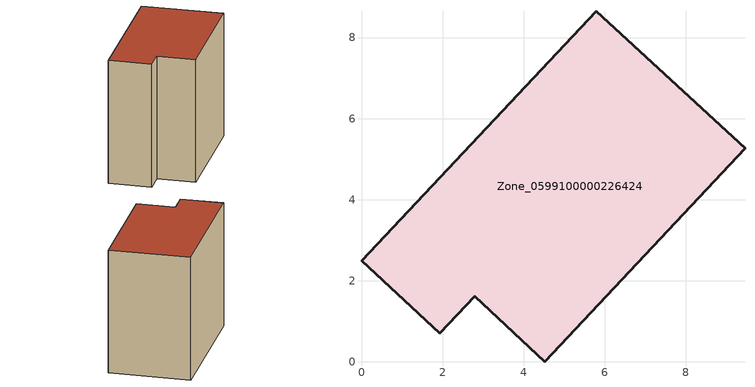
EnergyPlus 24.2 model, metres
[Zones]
Zone_0599100000226424
 floor ground (C_G): 2.79,1.62 1.93,0.7 0,2.5 5.79,8.65 9.46,5.27 4.52,0 z0
 wall outside (C_F): 5.79,8.65 0,2.5 1.93,0.7 2.79,1.62 4.52,0 9.46,5.27 5.79,8.65 z0:7.85
 roof outside (C_R): 4.52,0 9.46,5.27 5.79,8.65 0,2.5 1.93,0.7 2.79,1.62 z7.85
[BUILDING]
Pand.0599100000226424: North Axis=0; Terrain=City; Loads Convergence Tolerance Value=0.04; Temperature Convergence Tolerance Value=0.4; Solar Distribution=FullExterior; Maximum Number of Warmup Days=25; Minimum Number of Warmup Days=1
[Site:Location]
Rotterdam.The.Hague.AP_ZH_NLD Design_Conditions: Latitude=51.96; Longitude=4.45; Time Zone=1; Elevation=-4.5
[SITE:GROUNDTEMPERATURE:BUILDINGSURFACE]
18, 18, 18, 18, 18, 18, 18, 18, 18, 18, 18, 18
[MATERIAL] Thermal Absorptance=0.9; Solar Absorptance=0.7; Visible Absorptance=0.7
Name | Roughness | Thickness | Conductivity | Density | Specific Heat
G.TI.1946 | MediumSmooth | 0.15 | 1 | 540 | 1210
F.TI.1946 | Rough | 0.3 | 0.857143 | 1920 | 840
R.TI.1946 | MediumRough | 0.2 | 0.1 | 1500 | 1000
[CONSTRUCTION]
C_G: G.TI.1946
C_F: F.TI.1946
C_R: R.TI.1946
[ZONE]
Zone_0599100000226424: Type=1; Multiplier=1; Ceiling Height=Autocalculate; Volume=Autocalculate; Floor Area=autocalculate; Part of Total Floor Area=Yes
[ZONEINFILTRATION:DESIGNFLOWRATE]
Infil_Zone_0599100000226424: Zone or ZoneList or Space or SpaceList=Zone_0599100000226424; Schedule=AlwaysOn; Design Flow Rate Calculation Method=Flow/Area; Flow Rate per Floor Area=0.003; Constant Term Coefficient=1; Temperature Term Coefficient=0; Velocity Term Coefficient=0; Velocity Squared Term Coefficient=0
[HVACTEMPLATE:ZONE:IDEALLOADSAIRSYSTEM]
Zone_0599100000226424: Maximum Heating Supply Air Temperature=50; Minimum Cooling Supply Air Temperature=13; Maximum Heating Supply Air Humidity Ratio=0.0156; Minimum Cooling Supply Air Humidity Ratio=0.0077; Heating Limit=NoLimit; Cooling Limit=NoLimit; Dehumidification Control Type=ConstantSensibleHeatRatio; Cooling Sensible Heat Ratio=0.7; Dehumidification Setpoint=60; Humidification Control Type=None; Humidification Setpoint=30; Outdoor Air Method=None; Outdoor Air Flow Rate per Person=0.00944; Outdoor Air Flow Rate per Zone Floor Area=0; Outdoor Air Flow Rate per Zone=0; Demand Controlled Ventilation Type=None; Outdoor Air Economizer Type=NoEconomizer; Heat Recovery Type=None; Sensible Heat Recovery Effectiveness=0.7; Latent Heat Recovery Effectiveness=0.65
[ZONECONTROL:THERMOSTAT]
ThermostatControl_Zone_0599100000226424: Zone or ZoneList=Zone_0599100000226424; Control Type Schedule=DualSetpointControlType; Control 1=Thermostat_Zone_0599100000226424; Temperature Difference Between Cutout And Setpoint=0
[THERMOSTATSETPOINT:DUALSETPOINT]
Thermostat_Zone_0599100000226424: Heating Setpoint Temperature Schedule=HeatingSetpoint_Zone_0599100000226424; Cooling Setpoint Temperature Schedule=CoolingSetpoint_Zone_0599100000226424
[SCHEDULE:COMPACT]
HeatingSetpoint_Zone_0599100000226424: Through: 12/31, For: AllDays, Until: 24:00, 21
CoolingSetpoint_Zone_0599100000226424: Through: 12/31, For: AllDays, Until: 24:00, 24
DualSetpointControlType: Through: 12/31, For: AllDays, Until: 24:00, 4
AlwaysOn: Through: 12/31, For: AllDays, Until: 24:00, 1
